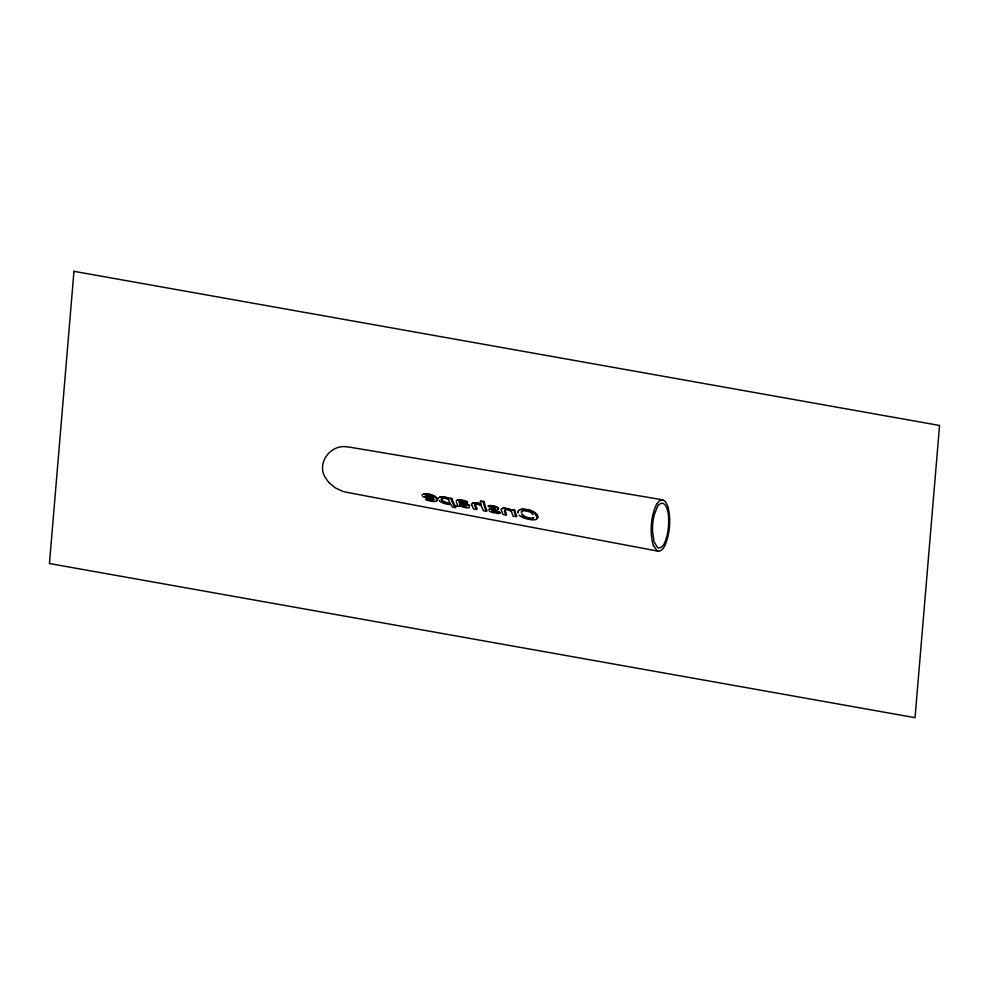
<?xml version="1.0" encoding="UTF-8"?>
<svg xmlns="http://www.w3.org/2000/svg" width="989" height="989" viewBox="0 0 989 989"><rect width="100%" height="100%" fill="white"/><g stroke="black" fill="none" stroke-linecap="round" stroke-linejoin="round"><path stroke-width="1.48" d="M517.865 512.166L518.001 513.019M665.374 544.494C669.924 533.195 670.826 520.399 668.341 508.507A112.573 48.288 11.3 0 0 667.6 505.948A79.033 33.898 11.3 0 0 667.167 504.81L665.276 501.534L663.038 499.89A1.459 0.63 11.3 0 0 662.581 499.779L350.217 447.251A13.648 5.86 11.3 0 0 347.028 446.88C329.881 443.999 315.355 464.57 326.333 479.035A58.858 25.244 11.3 0 0 329.065 482.644M656.684 504.143L658.934 501.213L661.468 499.791M511.338 511.424L513.18 516.357L516.802 516.295A107.949 46.298 11.3 0 1 515.232 512.079L514.688 510.003L510.781 510.423A6.206 2.67 11.3 0 0 507.444 508.964L507.221 508.902A6.441 2.769 11.3 0 0 506.727 508.791L504.291 508.42A3.907 1.669 11.3 0 0 501.93 508.63M450.823 504.452L452.505 507.048L455.311 507.58L456.016 506.924L455.373 505.985M501.2 509.928A8.308 3.56 11.3 0 0 501.238 510.114L502.944 514.453L505.898 514.997L506.566 514.404L505.095 510.757M465.98 502.845L467.018 502.35M467.525 502.288L466.833 502.511M496.552 513.328L497.69 513.464A8.555 3.672 11.3 0 0 498.827 513.526L500.508 512.945L499.766 512.351M471.666 504.699L473.546 508.989L476.426 509.52L477.155 508.939L475.412 505.008M425.839 499.148L425.752 499.729A4.883 2.089 11.3 0 0 426.086 499.853L427.31 500.261M499.717 512.314L497.034 512.376M469.454 507.431L469.404 507.468A3.35 1.434 11.3 0 1 466.771 507.765L466.128 507.703M457.462 504.909L457.042 506.009M461.171 504.613C458.686 504.934 459.687 502.696 461.826 503.747M489.023 509.422L489.753 508.964M426.877 498.493L426.036 498.988L427.038 499.396A8.295 3.56 11.3 0 0 429.164 500.038L429.968 500.211M497.826 509.694L498.468 509.335M511.882 509.965L514.688 510.003M466.264 502.993L467.105 502.635M488.591 506.467C488.183 504.786 492.077 505.713 493.857 505.972M472.989 503.055L472.606 503.203A3.894 1.669 11.3 0 1 474.436 502.993L475.116 503.042M457.066 500.409L457.87 500.113M439.895 497.195L439.845 497.207A4.994 2.139 11.3 0 1 442.194 497.084M445.211 497.541L445.31 497.566A6.194 2.658 11.3 0 1 447.535 498.394L451.973 498.53A90.988 39.028 11.3 0 0 455.311 505.985M448.24 498.295L451.973 498.53M435.766 501.287L435.395 501.386A5.032 2.151 11.3 0 1 432.527 501.386L431.402 501.238M480.394 501.262L484.177 501.608L480.394 501.262L480.963 504.81A4.574 1.966 11.3 0 0 480.209 504.402A7.937 3.4 11.3 0 0 477.662 503.5L477.254 503.401M498.975 511.758L497.504 511.832A6.503 2.794 11.3 0 1 496.49 511.808L496.404 511.795A3.499 1.496 11.3 0 1 496.008 511.758M495.848 510.163L494.179 510.2M492.386 508.581L491.31 508.618A3.869 1.657 11.3 0 0 489.876 508.865M494.067 510.2L493.462 510.213A3.474 1.496 11.3 0 0 491.805 510.448M492.435 508.581L494.611 508.569A3.709 1.595 11.3 0 0 494.995 508.544M488.022 505.812L493.066 506.294M449.785 504.514L447.646 504.266M443.097 496.787L442.961 496.775A4.97 2.126 11.3 0 0 440.365 496.997M506.034 509.669L506.417 509.706A5.266 2.262 11.3 0 1 506.85 509.768L507.617 509.904A4.265 1.83 11.3 0 1 508.346 510.089A6.54 2.806 11.3 0 1 510.93 511.165M491.484 506.974L491.545 506.986A3.635 1.558 11.3 0 1 492.065 507.048L492.67 507.159A2.72 1.162 11.3 0 1 494.76 507.901M460.713 502.251L459.168 502.585L459.811 502.647M458.525 506.244L457.252 506.047M475.326 503.055L477.019 503.352M461.183 501.51L463.124 501.868A7.047 3.029 11.3 0 1 465.287 502.536L465.485 502.622A4.908 2.102 11.3 0 1 465.794 502.758M525.752 510.819L530.277 512.055L533.158 514.577M460.12 502.684L462.147 503.042M460.985 502.288L462.976 502.647M460.713 500.372L459.489 500.236A4.574 1.966 11.3 0 0 457.239 500.31M461.579 500.088L460.392 499.952A4.661 2.003 11.3 0 0 458.117 500.001M443.604 497.232L444.803 497.442M461.826 500.125L464.187 500.582A10.916 4.685 11.3 0 1 465.09 500.83L465.992 501.114A11.819 5.069 11.3 0 1 466.783 501.398L467.179 501.547M428.126 493.956L430.351 494.389A8.542 3.659 11.3 0 1 432.997 495.316L434.159 495.872M444.506 496.948L446.348 497.319A6.268 2.683 11.3 0 1 448.4 498.073M461.035 500.422L463.334 500.879A10.854 4.661 11.3 0 1 464.558 501.238L464.892 501.336A11.967 5.13 11.3 0 1 465.93 501.707L466.326 501.856M477.131 504.303L477.86 504.439A4.253 1.817 11.3 0 1 478.54 504.625A7.108 3.054 11.3 0 1 480.617 505.441L480.852 505.564A4.661 2.003 11.3 0 1 481.21 505.762L482.805 509.372A88.404 37.916 11.3 0 0 483.534 510.843L487.144 510.794A115.973 49.747 11.3 0 1 484.264 501.621M427.285 494.24L429.374 494.661A8.456 3.622 11.3 0 1 432.106 495.625L434.517 496.973A10.471 4.5 11.3 0 1 436.211 498.567L436.631 499.272M494.821 512.24L495.106 512.29A3.486 1.496 11.3 0 0 495.674 512.351L495.761 512.364A6.132 2.633 11.3 0 0 496.701 512.389M430.314 500.273L431.117 500.397A3.894 1.669 11.3 0 0 432.688 500.459M430.932 499.717L431.933 499.878A4.018 1.718 11.3 0 0 433.516 499.94M447.572 504.254L444.58 503.537A8.975 3.857 11.3 0 1 440.241 501.46L440.13 501.374M464.385 506.591L464.966 506.689A2.262 0.964 11.3 0 0 466.239 506.751M529.721 519.522L531.39 519.769A6.515 2.794 11.3 0 0 536.668 519.089M432.675 497.257L424.874 496.379L433.157 497.801A5.6 2.398 11.3 0 0 432.959 497.541M422.686 496.725L433.948 499.062A4.735 2.027 11.3 0 1 433.825 500.1M665.35 544.494A101.595 43.578 11.3 0 1 663.236 548.326L660.813 550.638L658.649 551.244A1.459 0.618 11.3 0 1 658.217 551.194L346.261 492.213A13.611 5.835 11.3 0 1 342.886 491.385L335.098 487.762L329.077 482.644M465.844 507.641L464.583 507.382A9.111 3.907 11.3 0 1 461.579 506.442L461.344 506.331A6.293 2.695 11.3 0 1 460.825 506.084L460.417 505.874M529.399 517.865L528.188 517.593M529.066 519.398L527.471 519.052A11.571 4.957 11.3 0 1 519.324 515.368L519.213 515.084M448.314 502.931L447.053 502.647M494.933 513.056L493.004 512.599A8.79 3.771 11.3 0 1 492.213 512.364M430.833 501.139L427.916 500.434M495.427 511.672L495.18 511.622A4.018 1.731 11.3 0 1 493.548 511.165A2.188 0.94 11.3 0 1 492.992 510.88M494.723 512.228L494.413 512.166A2.955 1.273 11.3 0 1 492.213 511.424M477.848 503.042L475.412 502.696A3.931 1.681 11.3 0 0 473.323 502.894M464.731 505.972L465.794 506.158A3.264 1.397 11.3 0 0 466.697 506.232M430.351 499.593L429.992 499.519A8.431 3.61 11.3 0 1 428.929 499.235A8.345 3.585 11.3 0 1 427.878 498.889L426.914 498.505M428.67 495.402L427.817 495.254A3.536 1.521 11.3 0 0 425.925 495.168M462.11 503.809L462.914 504.019A6.404 2.744 11.3 0 1 465.275 504.946M478.095 503.104L478.528 503.216A8.06 3.462 11.3 0 1 480.963 504.044M446.534 503.24L445.26 502.882A5.996 2.571 11.3 0 1 443.641 502.214M494.562 506.145L495.489 506.405M527.644 518.187L529.585 518.595A4.277 1.842 11.3 0 0 533.343 518.187M493.758 506.455L494.166 506.566A6.738 2.893 11.3 0 1 495.13 506.863M446.979 502.635L446.509 502.499A5.798 2.485 11.3 0 1 443.381 501.052L443.196 500.867M529.511 510.052L529.313 510.003A8.654 3.709 11.3 0 0 528.571 509.829L525.616 509.335A7.974 3.424 11.3 0 0 520.325 509.533M495.563 507.036L495.983 507.209A4.661 2.003 11.3 0 1 497.875 508.507M447.634 499.148L446.941 498.889A6.527 2.806 11.3 0 0 446.459 498.728L446.36 498.691A2.769 1.187 11.3 0 0 445.866 498.567L445.062 498.419A7.467 3.202 11.3 0 0 444.556 498.345L443.715 498.258A3.227 1.385 11.3 0 0 441.885 498.394M430.722 496.07L431.699 496.565M448.289 499.445L450.354 503.586M461.257 504.662L462.852 505.404A6.033 2.584 11.3 0 0 464.002 505.787L464.076 505.812A4.673 2.003 11.3 0 0 464.521 505.923M434.196 495.885L435.42 496.626A9.841 4.216 11.3 0 1 437.101 498.184L437.447 498.753M460.33 505.082L462.073 505.935A6.082 2.608 11.3 0 0 463.235 506.331L463.272 506.343A4.537 1.953 11.3 0 0 463.754 506.467M488.517 506.393L489.53 507.023A4.945 2.126 11.3 0 1 491.484 506.974M439.24 500.533L439.339 500.644A8.431 3.622 11.3 0 0 439.66 500.978M455.311 507.58L454 505.589A98.554 42.267 11.3 0 1 451.132 498.827M442.417 499.902L442.194 499.358A5.168 2.213 11.3 0 1 442.367 498.283M441.601 500.397L441.341 499.804M476.426 509.52L474.609 505.416M537.398 515.22L537.855 516.901M505.898 514.997L504.353 511.202M457.413 504.6L456.374 502.239M460.998 504.514L460.54 503.525M653.469 545.569L657.042 550.749A1.966 0.841 11.3 0 0 658.204 551.207M513.934 510.336L514.367 512.067A113.846 48.832 11.3 0 0 516.147 516.901M661.468 499.791A1.941 0.841 11.3 0 1 662.581 499.766M504.971 509.694A2.287 0.989 11.3 0 1 505.663 509.656M459.119 501.992A2.238 0.964 11.3 0 1 459.514 501.596A2.25 0.964 11.3 0 1 460.701 501.485M511.449 509.99A6.095 2.608 11.3 0 0 508.21 508.643L504.761 508.074A3.709 1.595 11.3 0 0 502.721 508.284M501.262 509.434A4.451 1.904 11.3 0 1 501.955 508.643M456.3 501.126A3.944 1.694 11.3 0 1 457.029 500.397M495.909 506.566A4.97 2.139 11.3 0 1 498.703 508.136M497.69 509.78A4.055 1.743 11.3 0 1 496.169 510.139M471.704 504.65A5.007 2.151 11.3 0 1 472.433 503.203M441.428 499.742A4.735 2.027 11.3 0 1 441.774 498.394M443.023 501.856A5.885 2.522 11.3 0 1 442.491 501.448M449.871 503.685A3.746 1.607 11.3 0 1 449.253 503.685M486.353 511.375A120.609 51.737 11.3 0 1 483.423 501.806M477.131 504.328A2.819 1.212 11.3 0 0 474.992 504.328A2.596 1.113 11.3 0 0 474.584 504.81M459.737 506.269A2.003 0.865 11.3 0 1 458.723 506.244M469.886 505.564A5.106 2.188 11.3 0 0 469.552 505.268A5.6 2.398 11.3 0 0 469.33 505.107L469.219 505.033A9.89 4.24 11.3 0 0 463.211 502.746M656.671 504.143A133.663 57.337 11.3 0 0 655.052 507.542C651.046 518.236 650.206 530.129 652.258 541.342A123.093 52.8 11.3 0 0 653.445 545.569M533.689 517.494A7.146 3.066 11.3 0 1 533.417 517.927M521.908 511.202A5.118 2.201 11.3 0 1 525.74 510.757M521.203 512.327A8.172 3.499 11.3 0 1 521.45 511.733M527.434 518.298A8.654 3.709 11.3 0 1 521.648 514.317M519.707 509.768A7.838 3.363 11.3 0 1 524.751 509.558L527.632 510.003A8.703 3.733 11.3 0 1 528.645 510.25L534.715 513.229L537.188 517.395A11.942 5.13 11.3 0 1 537.052 518.199L536.891 518.545A7.727 3.313 11.3 0 1 536.483 519.015M517.952 512.129A9.581 4.117 11.3 0 1 519.46 509.867M537.818 516.888A9.643 4.141 11.3 0 1 537.311 518.347M529.622 509.928A11.917 5.118 11.3 0 1 537.126 515.195M438.498 498.345A4.92 2.114 11.3 0 1 439.351 497.38M437.67 499.532A4.71 2.015 11.3 0 1 437.225 500.533L436.322 501.052A5.007 2.151 11.3 0 0 436.817 499.977M428.126 494.006A5.934 2.547 11.3 0 0 424.33 493.832L423.428 494.179A5.872 2.522 11.3 0 1 427.273 494.29M422.043 495.427A4.327 1.854 11.3 0 1 422.488 494.525M429.894 495.749A5.44 2.337 11.3 0 1 432.737 497.418M492.238 512.314A5.155 2.213 11.3 0 1 489.011 510.732M533.318 517.964A4.166 1.793 11.3 0 1 530.413 518.026M528.052 517.692A8.357 3.585 11.3 0 1 522.303 513.86M521.957 511.968A6.75 2.893 11.3 0 1 522.699 510.905M462.135 503.092A9.853 4.228 11.3 0 1 468.403 505.441L468.638 505.639A5.613 2.411 11.3 0 1 469.12 506.059M489.283 509.286A3.808 1.632 11.3 0 1 490.433 509.088L493.845 508.989A2.67 1.15 11.3 0 0 494.76 508.865M668.552 524.924L668.49 525.963A315.664 135.406 11.3 0 1 666.969 536.001C665.498 540.291 664.2 547.585 658.637 547.993A1.805 0.779 11.3 0 1 657.561 547.572L654.05 541.824L652.53 530.957A342.899 147.077 11.3 0 1 653.136 520.523A289.517 124.181 11.3 0 1 654.174 515.084L657.438 506.603A57.881 24.824 11.3 0 1 658.476 505.132C665.857 497.801 669.021 513.773 668.589 518.755A323.007 138.547 11.3 0 1 668.552 524.924M73.965 271.32L49.45 563.532L915.035 717.68L939.55 425.468L73.965 271.32"/></g></svg>
